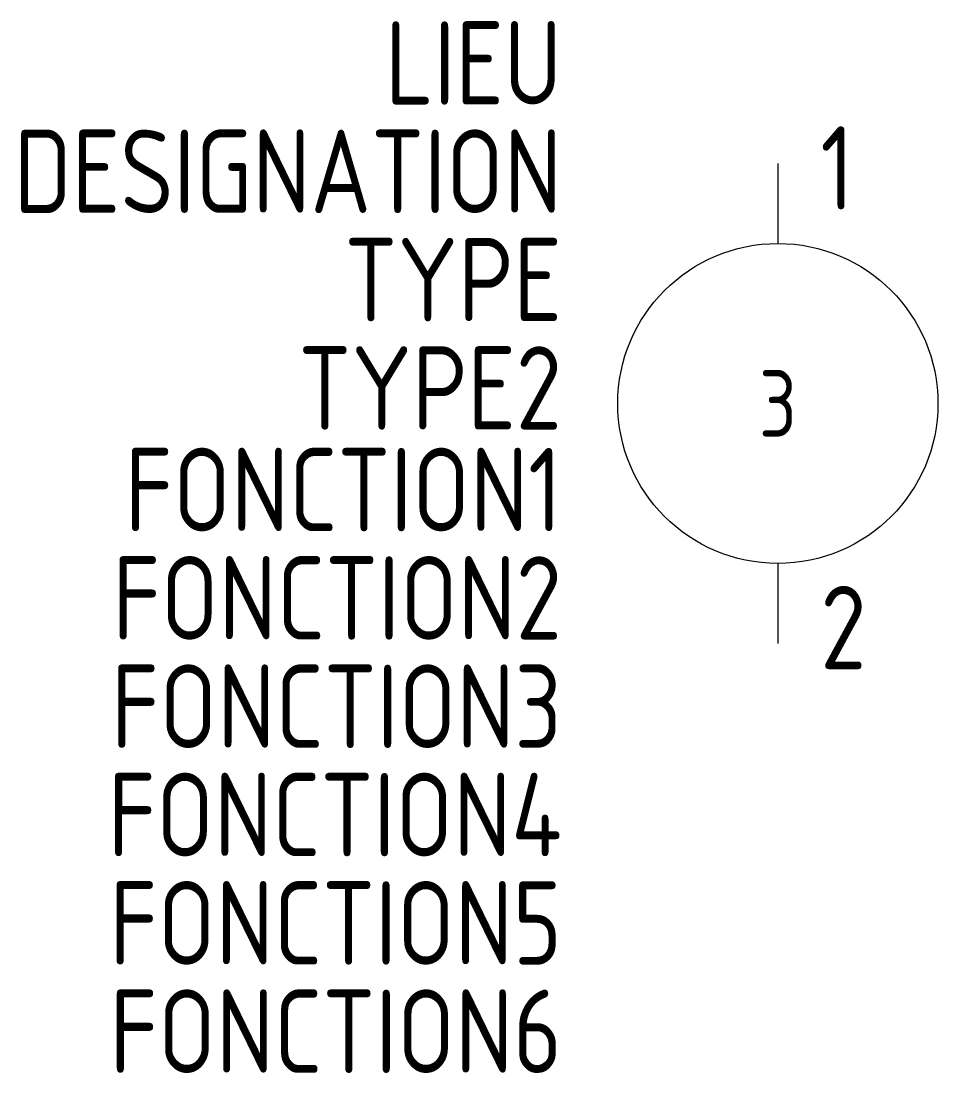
# Model space of a CAD drawing. Extents: x -1607.3 to -1579.8, y -906.9 to -875.3.
import ezdxf
from ezdxf.enums import TextEntityAlignment as Align

# ---------------------------------------------------------------- set-up
doc = ezdxf.new("R2010")
doc.units = 0
for name, color, linetype in [('SYMB_FIL', 3, 'CONTINUOUS'), ('SYMB_TXT_CONTACT', 2, 'CONTINUOUS'), ('SYMB_TXT_NOM', 3, 'CONTINUOUS')]:
    doc.layers.add(name, color=color, linetype=linetype)
doc.styles.add('NET2_5', font='isocp.shx', dxfattribs={"width": 0.9, "height": 2.5})
doc.styles.add('NET_2', font='isocp.shx', dxfattribs={"width": 0.9, "height": 2})

msp = doc.modelspace()

# ---------------------------------------------------------------- linework, layer by layer
at = {"layer": 'SYMB_FIL'}
for p, q in [((-1584.634, -879.593), (-1584.634, -881.993)), ((-1584.634, -891.593), (-1584.634, -893.993))]:
    msp.add_line(p, q, dxfattribs=at)
msp.add_circle((-1584.634, -886.793), 4.8, dxfattribs=at)

# ---------------------------------------------------------------- texts
at = {"layer": 'SYMB_TXT_CONTACT', "style": 'NET2_5', "width": 0.9, "flags": 8}
for tag, p, s in [('1', (-1583.359, -880.977), '1'), ('2', (-1583.359, -894.767), '2')]:
    msp.add_attdef(tag, p, s, height=2.5, dxfattribs=at)
at = {"layer": 'SYMB_TXT_CONTACT', "style": 'NET_2', "width": 0.9, "flags": 8}
msp.add_attdef('3', text='A ou ?', height=2, dxfattribs=at).set_placement((-1584.634, -886.793), align=Align.MIDDLE_CENTER)
at = {"layer": 'SYMB_TXT_NOM', "style": 'NET2_5', "width": 0.9, "flags": 8}
for tag, text, p in [('LIEU', '', (-1591.109, -877.828)), ('DESIGNATION', 'P?', (-1591.109, -881.078)), ('TYPE', '', (-1591.109, -884.328)), ('TYPE2', '', (-1591.109, -887.578)), ('FONCTION1', '', (-1591.109, -890.628)), ('FONCTION2', '', (-1591.109, -893.878)), ('FONCTION3', '', (-1591.109, -897.128)), ('FONCTION4', '', (-1591.109, -900.378)), ('FONCTION5', '', (-1591.109, -903.628)), ('FONCTION6', '', (-1591.109, -906.878))]:
    msp.add_attdef(tag, text=text, height=2.5, dxfattribs=at).set_placement(p, align=Align.RIGHT)

doc.saveas('drawing.dxf')
